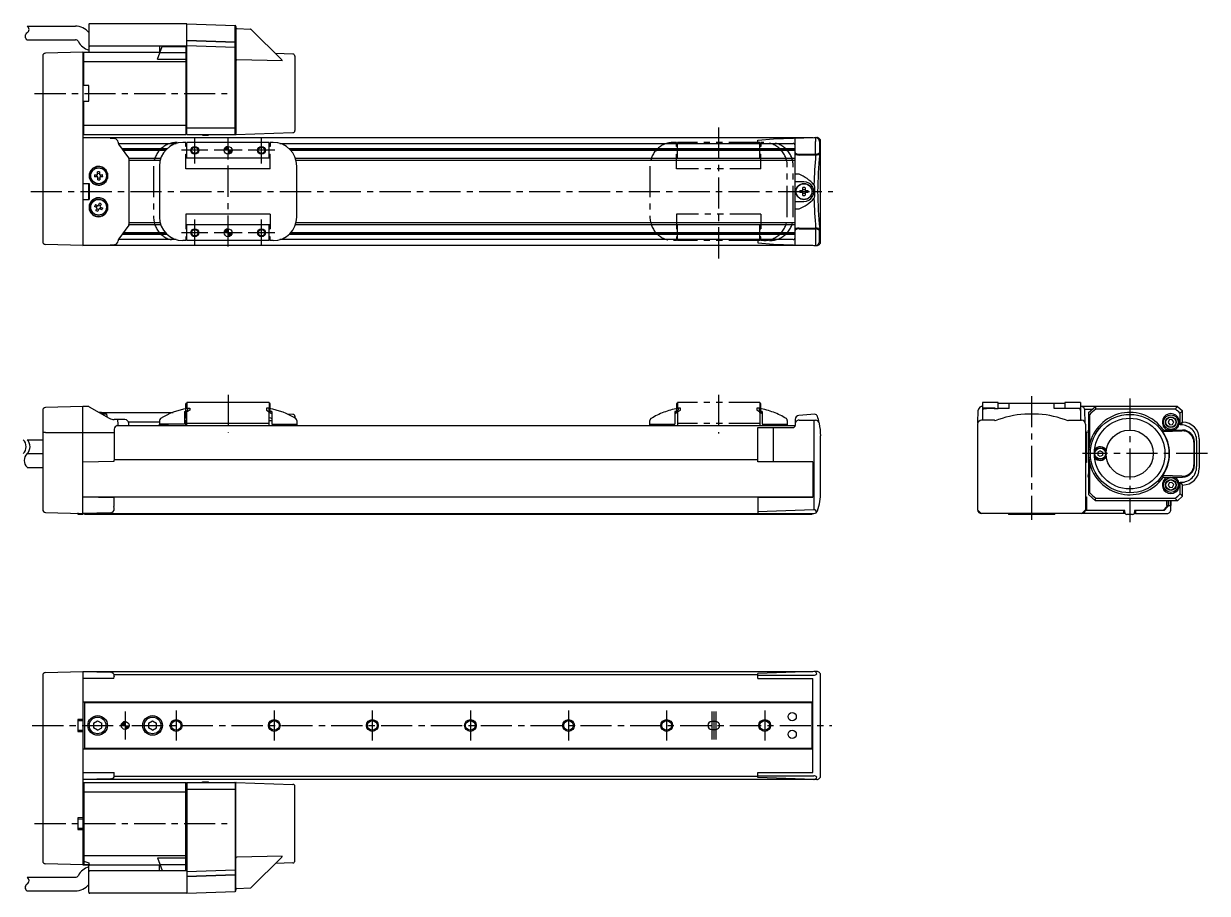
# Model space of a CAD drawing. Extents: x 0 to 935, y -8 to 443.
# Drawn here: x 332 to 935, y 0 to 443 of the extents above; entities that cross this region are included whole.
import ezdxf

# ---------------------------------------------------------------- set-up
doc = ezdxf.new("R2010")
doc.units = 0
doc.header["$LTSCALE"] = 0.5
doc.linetypes.add('CENTER', pattern=[50.8, 31.75, -6.35, 6.35, -6.35])
doc.linetypes.add('PHANTOM', pattern=[63.5, 31.75, -6.35, 6.35, -6.35, 6.35, -6.35])
for name, color, linetype in [('MSM_CENTER', 1, 'CENTER'), ('MSM_CONTINUOUS', 7, 'CONTINUOUS'), ('MSM_IMAGINARY', 6, 'PHANTOM'), ('MSM_NARROW', 5, 'CONTINUOUS')]:
    doc.layers.add(name, color=color, linetype=linetype)

# ---------------------------------------------------------------- blocks, each defined once
blk = doc.blocks.new('*U5')
at = {"layer": 'MSM_CONTINUOUS', "linetype": 'CONTINUOUS'}
for p, q in [((436.19, 378.5), (436.19, 377.73)), ((436.19, 377.73), (436.19, 377.09)), ((436.19, 377.09), (436.19, 376.65)), ((436.96, 376.65), (436.19, 376.5)), ((436.19, 376.5), (436.19, 376.65)), ((437.61, 377.09), (436.96, 376.65)), ((438.04, 377.73), (437.61, 377.09)), ((438.19, 378.5), (438.04, 377.73))]:
    blk.add_line(p, q, dxfattribs=at)
for points in [[(436.19, 378.5), (436.19, 377.73), (438.04, 377.73)], [(436.19, 377.73), (436.19, 377.09), (437.61, 377.09)], [(436.19, 377.09), (436.19, 376.65), (436.96, 376.65)]]:
    blk.add_solid(points, dxfattribs=at)
at = {"layer": 'MSM_CONTINUOUS', "linetype": 'CONTINUOUS', "extrusion": (0, 0, -1)}
for points in [[(-436.19, 378.5), (-438.19, 378.5), (-438.04, 377.73)], [(-436.19, 377.73), (-438.04, 377.73), (-437.61, 377.09)], [(-436.19, 377.09), (-437.61, 377.09), (-436.96, 376.65)], [(-436.19, 376.65), (-436.96, 376.65), (-436.19, 376.5)]]:
    blk.add_solid(points, dxfattribs=at)
blk = doc.blocks.new('*U6')
at = {"layer": 'MSM_CONTINUOUS', "linetype": 'CONTINUOUS'}
for p, q in [((435.43, 380.35), (434.78, 379.91)), ((436.19, 380.5), (435.43, 380.35)), ((436.19, 380.35), (436.19, 380.5)), ((436.19, 380.35), (436.19, 379.91)), ((434.35, 379.27), (434.19, 378.5)), ((434.78, 379.91), (434.35, 379.27)), ((436.19, 379.91), (436.19, 379.27)), ((436.19, 379.27), (436.19, 378.5))]:
    blk.add_line(p, q, dxfattribs=at)
for points in [[(435.43, 380.35), (434.78, 379.91), (436.19, 379.91)], [(436.19, 380.5), (435.43, 380.35), (436.19, 380.35)], [(434.35, 379.27), (434.19, 378.5), (436.19, 378.5)], [(434.78, 379.91), (434.35, 379.27), (436.19, 379.27)]]:
    blk.add_solid(points, dxfattribs=at)
at = {"layer": 'MSM_CONTINUOUS', "linetype": 'CONTINUOUS', "extrusion": (0, 0, -1)}
for points in [[(-435.43, 380.35), (-436.19, 380.35), (-436.19, 379.91)], [(-434.35, 379.27), (-436.19, 379.27), (-436.19, 378.5)], [(-434.78, 379.91), (-436.19, 379.91), (-436.19, 379.27)]]:
    blk.add_solid(points, dxfattribs=at)
blk = doc.blocks.new('*U7')
at = {"layer": 'MSM_CONTINUOUS', "linetype": 'CONTINUOUS'}
for p, q in [((434.78, 337.91), (434.35, 337.27)), ((435.43, 338.35), (434.78, 337.91)), ((436.19, 338.5), (435.43, 338.35)), ((436.19, 338.35), (436.19, 338.5)), ((436.19, 338.35), (436.19, 337.91)), ((436.19, 337.91), (436.19, 337.27)), ((434.35, 337.27), (434.19, 336.5)), ((436.19, 337.27), (436.19, 336.5))]:
    blk.add_line(p, q, dxfattribs=at)
for points in [[(434.78, 337.91), (434.35, 337.27), (436.19, 337.27)], [(435.43, 338.35), (434.78, 337.91), (436.19, 337.91)], [(436.19, 338.5), (435.43, 338.35), (436.19, 338.35)], [(434.35, 337.27), (434.19, 336.5), (436.19, 336.5)]]:
    blk.add_solid(points, dxfattribs=at)
at = {"layer": 'MSM_CONTINUOUS', "linetype": 'CONTINUOUS', "extrusion": (0, 0, -1)}
for points in [[(-434.78, 337.91), (-436.19, 337.91), (-436.19, 337.27)], [(-435.43, 338.35), (-436.19, 338.35), (-436.19, 337.91)], [(-434.35, 337.27), (-436.19, 337.27), (-436.19, 336.5)]]:
    blk.add_solid(points, dxfattribs=at)
blk = doc.blocks.new('*U8')
at = {"layer": 'MSM_CONTINUOUS', "linetype": 'CONTINUOUS'}
for p, q in [((436.19, 336.5), (436.19, 335.73)), ((436.19, 335.73), (436.19, 335.09)), ((436.19, 335.09), (436.19, 334.65)), ((436.96, 334.65), (436.19, 334.5)), ((436.19, 334.5), (436.19, 334.65)), ((437.61, 335.09), (436.96, 334.65)), ((438.04, 335.73), (437.61, 335.09)), ((438.19, 336.5), (438.04, 335.73))]:
    blk.add_line(p, q, dxfattribs=at)
for points in [[(436.19, 336.5), (436.19, 335.73), (438.04, 335.73)], [(436.19, 335.73), (436.19, 335.09), (437.61, 335.09)], [(436.19, 335.09), (436.19, 334.65), (436.96, 334.65)]]:
    blk.add_solid(points, dxfattribs=at)
at = {"layer": 'MSM_CONTINUOUS', "linetype": 'CONTINUOUS', "extrusion": (0, 0, -1)}
for points in [[(-436.19, 336.5), (-438.19, 336.5), (-438.04, 335.73)], [(-436.19, 335.73), (-438.04, 335.73), (-437.61, 335.09)], [(-436.19, 335.09), (-437.61, 335.09), (-436.96, 334.65)], [(-436.19, 334.65), (-436.96, 334.65), (-436.19, 334.5)]]:
    blk.add_solid(points, dxfattribs=at)
blk = doc.blocks.new('*U9')
at = {"layer": 'MSM_CONTINUOUS', "linetype": 'CONTINUOUS'}
for p, q in [((381.85, 86.27), (381.69, 85.5)), ((382.28, 86.91), (381.85, 86.27)), ((382.93, 87.35), (382.28, 86.91)), ((383.69, 87.5), (382.93, 87.35)), ((383.69, 87.35), (383.69, 87.5)), ((383.69, 87.35), (383.69, 86.91)), ((383.69, 86.91), (383.69, 86.27)), ((383.69, 86.27), (383.69, 85.5))]:
    blk.add_line(p, q, dxfattribs=at)
for points in [[(381.85, 86.27), (381.69, 85.5), (383.69, 85.5)], [(382.28, 86.91), (381.85, 86.27), (383.69, 86.27)], [(382.93, 87.35), (382.28, 86.91), (383.69, 86.91)], [(383.69, 87.5), (382.93, 87.35), (383.69, 87.35)]]:
    blk.add_solid(points, dxfattribs=at)
at = {"layer": 'MSM_CONTINUOUS', "linetype": 'CONTINUOUS', "extrusion": (0, 0, -1)}
for points in [[(-381.85, 86.27), (-383.69, 86.27), (-383.69, 85.5)], [(-382.28, 86.91), (-383.69, 86.91), (-383.69, 86.27)], [(-382.93, 87.35), (-383.69, 87.35), (-383.69, 86.91)]]:
    blk.add_solid(points, dxfattribs=at)
blk = doc.blocks.new('*U10')
at = {"layer": 'MSM_CONTINUOUS', "linetype": 'CONTINUOUS'}
for p, q in [((383.69, 85.5), (383.69, 84.73)), ((383.69, 84.73), (383.69, 84.09)), ((385.54, 84.73), (385.11, 84.09)), ((385.69, 85.5), (385.54, 84.73)), ((383.69, 84.09), (383.69, 83.65)), ((384.46, 83.65), (383.69, 83.5)), ((383.69, 83.5), (383.69, 83.65)), ((385.11, 84.09), (384.46, 83.65))]:
    blk.add_line(p, q, dxfattribs=at)
for points in [[(383.69, 85.5), (383.69, 84.73), (385.54, 84.73)], [(383.69, 84.73), (383.69, 84.09), (385.11, 84.09)], [(383.69, 84.09), (383.69, 83.65), (384.46, 83.65)]]:
    blk.add_solid(points, dxfattribs=at)
at = {"layer": 'MSM_CONTINUOUS', "linetype": 'CONTINUOUS', "extrusion": (0, 0, -1)}
for points in [[(-383.69, 85.5), (-385.69, 85.5), (-385.54, 84.73)], [(-383.69, 84.73), (-385.54, 84.73), (-385.11, 84.09)], [(-383.69, 84.09), (-385.11, 84.09), (-384.46, 83.65)], [(-383.69, 83.65), (-384.46, 83.65), (-383.69, 83.5)]]:
    blk.add_solid(points, dxfattribs=at)

msp = doc.modelspace()

# ---------------------------------------------------------------- linework, layer by layer
at = {"layer": 'MSM_CENTER'}
for p, q in [((337.53, 407.5), (435.71, 407.5)), ((686.19, 390.1), (686.19, 322.84)), ((419.19, 371.77), (419.19, 385.23)), ((436.19, 329.42), (436.19, 385.23)), ((453.19, 371.77), (453.19, 385.23)), ((425.92, 378.5), (412.46, 378.5)), ((443.27, 378.5), (429.11, 378.5)), ((459.92, 378.5), (446.46, 378.5)), ((335.57, 357.5), (744.46, 357.5)), ((419.19, 329.77), (419.19, 343.23)), ((453.19, 329.77), (453.19, 343.23)), ((425.92, 336.5), (412.46, 336.5)), ((443.27, 336.5), (429.11, 336.5)), ((459.92, 336.5), (446.46, 336.5)), ((436.19, 254), (436.19, 234.67)), ((686.19, 254), (686.19, 234.3)), ((845.69, 253.32), (845.69, 190.32)), ((895.69, 252), (895.69, 189)), ((935.27, 224), (871.61, 224)), ((383.69, 92.58), (383.69, 78.42)), ((409.69, 93.08), (409.69, 77.92)), ((459.69, 93.08), (459.69, 77.92)), ((509.69, 93.08), (509.69, 77.92)), ((559.69, 93.08), (559.69, 77.92)), ((609.69, 93.08), (609.69, 77.92)), ((659.69, 93.08), (659.69, 77.92)), ((682.69, 92.58), (682.69, 78.42)), ((683.69, 92.58), (683.69, 78.42)), ((684.69, 92.58), (684.69, 78.42)), ((709.69, 93.08), (709.69, 77.92)), ((336.37, 85.5), (743.97, 85.5)), ((337.53, 35.5), (435.71, 35.5))]:
    msp.add_line(p, q, dxfattribs=at)
at = {"layer": 'MSM_CONTINUOUS'}
for p, q in [((333.74, 441.8), (358.33, 441.8)), ((365.19, 442.5), (365.19, 429)), ((415.19, 443), (365.69, 443)), ((415.19, 443), (439.71, 442.14)), ((415.19, 386.5), (415.19, 443)), ((439.71, 386.5), (439.71, 442.14)), ((440.19, 441.64), (440.19, 387)), ((440.68, 440.48), (447.66, 440.24)), ((333.74, 434.8), (358.33, 434.8)), ((439.71, 433.65), (415.19, 434.51)), ((415.19, 434.5), (439.71, 433.64)), ((448, 440.09), (463.51, 424.58)), ((362.19, 428.5), (343.15, 428)), ((362.19, 428.5), (362.19, 330)), ((362.19, 428.5), (401.57, 428.5)), ((362.19, 428), (362.69, 428.5)), ((362.69, 411.5), (362.69, 428.5)), ((415.19, 431.5), (365.69, 431.5)), ((400.25, 424.87), (402.59, 431.3)), ((401.19, 431.5), (401.19, 428.5)), ((401.53, 428.37), (414.69, 428.37)), ((402.59, 431.3), (414.69, 431.3)), ((413.29, 431.3), (413.29, 431.5)), ((414.69, 431.3), (415.19, 430.8)), ((414.69, 431.3), (414.69, 386.5)), ((414.69, 428.37), (415.19, 428.4)), ((415.19, 431.87), (439.71, 431.01)), ((439.71, 433.64), (439.71, 433.65)), ((439.71, 433.65), (440.19, 433.65)), ((439.72, 433.64), (439.71, 433.64)), ((439.71, 431.01), (439.72, 431.01)), ((341.69, 426.5), (341.69, 332)), ((362.19, 423.49), (362.69, 423.66)), ((362.69, 423.66), (414.69, 423.66)), ((400.25, 424.87), (414.69, 424.87)), ((414.69, 424.87), (415.19, 424.54)), ((415.19, 423.49), (414.69, 423.66)), ((463.66, 424.15), (440.68, 424.58)), ((469.23, 427.49), (460.29, 427.8)), ((470.19, 426.49), (470.19, 388.51)), ((365.19, 411.5), (362.19, 411.5)), ((365.19, 403.5), (365.19, 411.5)), ((362.19, 403.5), (365.19, 403.5)), ((362.69, 386.5), (362.69, 403.5)), ((362.19, 391.51), (362.69, 391.34)), ((362.69, 386.5), (362.19, 387)), ((362.69, 391.34), (414.69, 391.34)), ((362.69, 386.5), (414.69, 386.5)), ((415.19, 391.51), (414.69, 391.34)), ((415.19, 387), (414.69, 386.5)), ((415.19, 390), (439.71, 390)), ((415.19, 386.5), (440.19, 386.5)), ((423.19, 386.5), (423.19, 386.25)), ((423.19, 386.25), (426.19, 386.25)), ((426.19, 386.5), (426.19, 386.25)), ((439.69, 386.5), (439.71, 386.5)), ((439.71, 390), (439.71, 390)), ((440.2, 386.5), (469.23, 387.51)), ((376.15, 384.63), (362.19, 385)), ((362.19, 385), (734.19, 385)), ((376.15, 384.63), (378.23, 384.48)), ((380.25, 382), (409.77, 382)), ((385.5, 374.6), (380.45, 381.66)), ((414.69, 382.5), (413.19, 382.5)), ((414.69, 380.5), (414.69, 382.5)), ((414.69, 382), (415.19, 382)), ((415.19, 380.5), (414.69, 380.5)), ((457.19, 382.5), (415.19, 382.5)), ((415.19, 374.5), (415.19, 382.5)), ((457.19, 374.5), (457.19, 382.5)), ((457.19, 382), (457.69, 382)), ((457.69, 380.5), (457.19, 380.5)), ((459.19, 382.5), (457.69, 382.5)), ((457.69, 382.5), (457.69, 380.5)), ((462.62, 382), (724.19, 382)), ((706.19, 383.58), (714.19, 384.28)), ((706.19, 382), (706.19, 383.58)), ((714.19, 384.28), (734.69, 385)), ((725.19, 330.33), (725.19, 384.67)), ((734.19, 385), (734.19, 384.98)), ((734.69, 385), (736.19, 385)), ((735.59, 385), (735.59, 383)), ((735.59, 376.51), (735.59, 383)), ((737.55, 383), (737.55, 377.33)), ((738.19, 332), (738.19, 383)), ((382.06, 379.4), (405.15, 379.4)), ((382.35, 379), (404.72, 379)), ((382.64, 378.6), (404.34, 378.6)), ((385.55, 374.5), (401.88, 374.5)), ((385.59, 374.31), (385.59, 340.69)), ((414.69, 369), (414.69, 376.5)), ((414.69, 376.5), (415.19, 376.5)), ((457.69, 374.5), (414.69, 374.5)), ((457.19, 376.5), (457.69, 376.5)), ((457.69, 369), (457.69, 376.5)), ((467.24, 379.4), (725.19, 379.4)), ((467.66, 379), (725.19, 379)), ((468.05, 378.6), (725.19, 378.6)), ((470.51, 374.5), (725.19, 374.5)), ((727.19, 376.5), (735.46, 376.5)), ((727.19, 376.11), (735.55, 376.11)), ((735.46, 376.5), (735.59, 376.51)), ((735.64, 376.11), (735.55, 376.11)), ((385.59, 373.5), (401.57, 373.5)), ((401.19, 370.5), (401.19, 344.5)), ((457.69, 369), (414.69, 369)), ((470.81, 373.5), (725.19, 373.5)), ((471.19, 344.5), (471.19, 370.5)), ((368.13, 365.94), (369.66, 366)), ((369.7, 364.97), (368.17, 364.91)), ((369.09, 365.98), (369.13, 364.95)), ((369.66, 366), (369.6, 367.52)), ((370.67, 366.61), (369.64, 366.57)), ((369.75, 363.44), (369.7, 364.97)), ((369.72, 364.39), (370.75, 364.43)), ((370.63, 367.56), (370.69, 366.03)), ((370.69, 366.03), (372.22, 366.09)), ((372.25, 365.06), (370.73, 365)), ((370.73, 365), (370.78, 363.48)), ((371.3, 365.02), (371.26, 366.05)), ((374.72, 366.78), (374.72, 364.22)), ((729.69, 362.5), (725.19, 362.5)), ((362.19, 361.63), (365.45, 361.63)), ((365.19, 361.5), (362.19, 361.5)), ((365.19, 361.5), (365.32, 361.63)), ((365.19, 353.5), (365.19, 361.5)), ((365.32, 353.37), (365.32, 361.63)), ((365.45, 361.63), (365.45, 353.37)), ((727.65, 358.02), (729.18, 358.02)), ((729.18, 356.99), (727.65, 356.99)), ((728.61, 356.99), (728.61, 358.02)), ((729.18, 358.02), (729.18, 359.54)), ((729.18, 358.59), (730.21, 358.59)), ((729.18, 355.46), (729.18, 356.99)), ((730.21, 356.41), (729.18, 356.41)), ((730.21, 359.54), (730.21, 358.02)), ((730.21, 358.02), (731.74, 358.02)), ((731.74, 356.99), (730.21, 356.99)), ((730.21, 356.99), (730.21, 355.46)), ((730.78, 358.02), (730.78, 356.99)), ((362.19, 353.5), (365.19, 353.5)), ((362.19, 353.37), (365.45, 353.37)), ((365.19, 353.5), (365.32, 353.37)), ((369.51, 349.26), (368.13, 349.92)), ((368.58, 350.85), (369.95, 350.19)), ((369.44, 350.44), (368.99, 349.51)), ((369.95, 350.19), (370.62, 351.56)), ((371.13, 350.26), (370.2, 350.7)), ((371.55, 351.12), (370.88, 349.74)), ((374.72, 350.94), (374.72, 348.06)), ((725.19, 352.5), (729.69, 352.5)), ((368.84, 347.88), (369.51, 349.26)), ((369.26, 348.74), (370.18, 348.3)), ((370.43, 348.81), (369.77, 347.44)), ((371.81, 348.15), (370.43, 348.81)), ((370.88, 349.74), (372.26, 349.08)), ((370.95, 348.56), (371.4, 349.49)), ((457.69, 346), (414.69, 346)), ((414.69, 346), (414.69, 338.5)), ((457.69, 346), (457.69, 338.5)), ((385.5, 340.4), (380.45, 333.34)), ((401.88, 340.5), (385.55, 340.5)), ((401.57, 341.5), (385.59, 341.5)), ((457.69, 340.5), (414.69, 340.5)), ((414.69, 338.5), (415.19, 338.5)), ((415.19, 332.5), (415.19, 340.5)), ((457.19, 332.5), (457.19, 340.5)), ((457.19, 338.5), (457.69, 338.5)), ((725.19, 340.5), (470.51, 340.5)), ((725.19, 341.5), (470.81, 341.5)), ((727.19, 338.89), (735.55, 338.89)), ((727.19, 338.5), (735.46, 338.5)), ((735.46, 338.5), (735.59, 338.49)), ((735.64, 338.89), (735.55, 338.89)), ((735.59, 338.49), (735.59, 330)), ((409.77, 333), (380.25, 333)), ((405.15, 335.6), (382.06, 335.6)), ((404.72, 336), (382.35, 336)), ((404.34, 336.4), (382.64, 336.4)), ((414.69, 332.5), (413.19, 332.5)), ((415.19, 334.5), (414.69, 334.5)), ((414.69, 334.5), (414.69, 332.5)), ((415.19, 333), (414.69, 333)), ((457.19, 332.5), (415.19, 332.5)), ((457.69, 334.5), (457.19, 334.5)), ((457.69, 333), (457.19, 333)), ((457.69, 332.5), (457.69, 334.5)), ((459.19, 332.5), (457.69, 332.5)), ((724.19, 333), (462.62, 333)), ((725.19, 335.6), (467.24, 335.6)), ((725.19, 336), (467.66, 336)), ((725.19, 336.4), (468.05, 336.4)), ((706.19, 333), (706.19, 331.42)), ((737.55, 332), (737.55, 337.67)), ((362.19, 330), (343.15, 330.5)), ((362.19, 330), (376.15, 330.37)), ((734.19, 330), (362.19, 330)), ((376.15, 330.37), (378.23, 330.52)), ((706.19, 331.42), (714.19, 330.72)), ((714.19, 330.72), (734.69, 330)), ((734.19, 330), (734.19, 330.02)), ((734.69, 330), (736.19, 330)), ((362.19, 248), (343.15, 247.5)), ((365.19, 247.92), (362.19, 248)), ((362.19, 193), (362.19, 248)), ((365.19, 247.92), (365.35, 247.9)), ((365.35, 247.9), (365.45, 247.85)), ((365.45, 247.85), (375.64, 241.97)), ((415.19, 249.5), (414.69, 249.5)), ((414.69, 245.38), (414.69, 249.5)), ((457.19, 250), (415.19, 250)), ((415.19, 250), (415.19, 247.01)), ((457.19, 250), (457.19, 247.01)), ((457.69, 249.5), (457.19, 249.5)), ((457.69, 245.38), (457.69, 249.5)), ((820.69, 247.92), (819.93, 247.92)), ((820.69, 250), (820.69, 241)), ((828.69, 250), (820.69, 250)), ((828.69, 246.91), (828.69, 250)), ((862.69, 249.5), (828.69, 249.5)), ((834.19, 246.91), (834.19, 249.5)), ((857.19, 246.91), (857.19, 249.5)), ((862.69, 250), (862.69, 246.91)), ((870.69, 250), (862.69, 250)), ((870.69, 250), (870.69, 241)), ((920.06, 248), (870.69, 248)), ((874.69, 244.87), (878.2, 248)), ((878.2, 248), (878.2, 247.14)), ((920.06, 248), (919.21, 247.14)), ((920.06, 248), (922.69, 245.75)), ((341.69, 246), (341.69, 195.5)), ((370.39, 245), (408.14, 245)), ((370.88, 244.97), (370.43, 244.97)), ((370.69, 244.97), (370.69, 244.96)), ((370.73, 244.95), (370.73, 244.97)), ((370.88, 244.94), (370.88, 244.97)), ((371.78, 244.2), (374.2, 244.2)), ((374.2, 244.2), (374.32, 242.73)), ((413.94, 245.5), (413.94, 239)), ((413.94, 245.5), (414.69, 245.5)), ((414.38, 242.02), (415.19, 242.28)), ((414.69, 242.12), (414.69, 244.65)), ((415.19, 244.5), (414.93, 244.76)), ((415.19, 247.1), (416.69, 247.1)), ((416.69, 246.1), (415.19, 245.23)), ((415.19, 238.3), (415.19, 245.65)), ((415.19, 244.5), (415.19, 244.5)), ((415.49, 246.82), (415.49, 246.36)), ((416.69, 247.1), (416.69, 246.1)), ((455.69, 247.1), (455.69, 246.1)), ((457.19, 247.1), (455.69, 247.1)), ((455.69, 246.1), (457.19, 245.23)), ((456.89, 246.82), (456.89, 246.36)), ((457.19, 238.3), (457.19, 245.65)), ((458.01, 242.02), (457.19, 242.28)), ((458.44, 245.5), (457.69, 245.5)), ((458.44, 245.5), (458.44, 239)), ((469.23, 243.99), (466.42, 244.08)), ((470.19, 242.99), (470.19, 242.11)), ((725.19, 241.41), (725.19, 238.3)), ((735.25, 244.12), (727.02, 243.4)), ((818.32, 239.71), (818.49, 246.05)), ((827.19, 247.1), (820.69, 247.1)), ((821.69, 246.91), (822.69, 246.91)), ((826.69, 247.02), (822.69, 247.02)), ((822.69, 246.91), (822.69, 247.02)), ((822.69, 247.02), (822.69, 247.02)), ((826.69, 247.02), (826.69, 246.91)), ((826.69, 247.02), (826.69, 247.02)), ((826.69, 246.91), (828.69, 246.91)), ((827.19, 246.91), (827.19, 247.1)), ((834.19, 246.91), (828.69, 246.91)), ((864.69, 246.91), (857.19, 246.91)), ((864.19, 246.91), (864.19, 247.1)), ((864.19, 247.1), (870.69, 247.1)), ((868.69, 247.02), (864.69, 247.02)), ((864.69, 247.02), (864.69, 246.91)), ((864.69, 247.02), (864.69, 247.02)), ((868.69, 246.91), (868.69, 247.02)), ((868.69, 247.02), (868.69, 247.02)), ((869.69, 246.91), (868.69, 246.91)), ((876.52, 246.5), (872.84, 246.5)), ((873.07, 239.71), (872.9, 246.05)), ((874.69, 244.87), (874.69, 203.13)), ((875.19, 243.82), (874.69, 244.02)), ((875.19, 243.82), (875.19, 230.42)), ((878.2, 247.14), (878.37, 246.64)), ((919.04, 246.64), (878.37, 246.64)), ((917.25, 241.33), (915.82, 241.15)), ((918.13, 240.19), (917.25, 241.33)), ((919.21, 247.14), (919.04, 246.64)), ((921.84, 244.9), (921.34, 244.68)), ((921.34, 238.64), (921.34, 244.68)), ((922.69, 245.75), (921.84, 244.9)), ((922.69, 240), (922.69, 245.75)), ((383.58, 241.3), (378.14, 241.3)), ((378.19, 236.4), (378.19, 220.67)), ((379.81, 238.3), (725.19, 238.3)), ((380.08, 238.76), (380.01, 241.3)), ((385.38, 240.16), (401.19, 240.16)), ((385.59, 238.61), (385.57, 239.35)), ((401.19, 240.94), (401.19, 238.5)), ((401.19, 238.5), (401.2, 238.5)), ((413.94, 239), (401.2, 239)), ((401.2, 238.5), (401.2, 239)), ((401.2, 238.5), (402.69, 238.5)), ((415.19, 240.8), (413.94, 240.8)), ((413.94, 240.16), (414.69, 240.16)), ((414.69, 238.3), (414.69, 240.8)), ((415.19, 239.99), (414.69, 240.16)), ((457.19, 239.3), (415.19, 239.3)), ((457.19, 240.8), (458.44, 240.8)), ((458.44, 239), (471.18, 239)), ((471.18, 238.5), (469.69, 238.5)), ((470.19, 238.5), (470.19, 238.3)), ((471.18, 238.5), (471.18, 239)), ((471.19, 238.5), (471.18, 238.5)), ((471.19, 240.94), (471.19, 238.5)), ((706.19, 237.3), (724.19, 237.3)), ((706.19, 219.8), (706.19, 237.3)), ((714.19, 219.8), (714.19, 237.3)), ((727.19, 241), (735.59, 241)), ((734.69, 241), (734.69, 195.46)), ((818.19, 239), (818.19, 195.37)), ((826.69, 241), (820.19, 241)), ((826.69, 241), (826.69, 241)), ((827.09, 240.61), (826.69, 241)), ((827.08, 240.61), (827.09, 240.61)), ((864.3, 240.61), (864.69, 241)), ((864.3, 240.61), (864.3, 240.61)), ((864.69, 241), (864.7, 241)), ((864.7, 241), (871.19, 241)), ((873.19, 239), (873.19, 195.37)), ((912.77, 236.19), (912.35, 235.4)), ((912.78, 235.21), (922.24, 235.54)), ((913.18, 235.98), (922.68, 235.98)), ((915.82, 241.15), (915.26, 239.81)), ((915.26, 239.81), (916.14, 238.67)), ((916.14, 238.67), (917.57, 238.85)), ((917.57, 238.85), (918.13, 240.19)), ((921.34, 238.64), (922.69, 240)), ((921.84, 238.64), (921.34, 238.64)), ((921.84, 239.14), (922.7, 240)), ((921.84, 239.14), (921.84, 239.14)), ((333.74, 231), (341.69, 231)), ((343.15, 234.79), (378.19, 234.8)), ((738.19, 204.5), (738.19, 233)), ((873.19, 235), (873.69, 235)), ((873.67, 234.8), (873.19, 234.8)), ((873.69, 235), (873.69, 219.5)), ((875.19, 230.42), (874.69, 230.42)), ((928.43, 229.74), (928.43, 218.26)), ((928.68, 218.01), (928.68, 229.98)), ((929.84, 217.35), (929.84, 230.65)), ((931.19, 231.5), (931.19, 216.5)), ((333.74, 224), (341.69, 224)), ((873.67, 228.97), (873.26, 228.57)), ((873.26, 226.43), (873.26, 228.57)), ((873.26, 228.57), (873.69, 228.57)), ((873.67, 226.03), (873.26, 226.43)), ((873.69, 226.43), (873.26, 226.43)), ((874.69, 223.95), (874.69, 224.05)), ((880.69, 225.48), (879.41, 224.74)), ((879.41, 224.74), (879.41, 223.26)), ((880.69, 222.52), (879.41, 223.26)), ((880.69, 225.48), (881.97, 224.74)), ((881.97, 223.26), (880.69, 222.52)), ((881.97, 223.26), (881.97, 224.74)), ((362.19, 219.8), (378.14, 220.22)), ((378.14, 220.22), (378.19, 220.67)), ((378.19, 221), (706.19, 221)), ((734.19, 219.8), (706.19, 219.8)), ((734.19, 219.8), (734.19, 201.8)), ((873.19, 219.8), (873.49, 219.5)), ((873.69, 219.5), (873.19, 219.5)), ((875.19, 217.58), (874.69, 217.58)), ((875.19, 217.58), (875.19, 204.18)), ((333.74, 217), (341.69, 217)), ((912.77, 211.81), (912.35, 212.6)), ((922.24, 212.46), (912.78, 212.79)), ((913.18, 212.02), (922.68, 212.02)), ((915.82, 209.15), (915.26, 207.81)), ((915.26, 207.81), (916.14, 206.67)), ((917.25, 209.33), (915.82, 209.15)), ((916.14, 206.67), (917.57, 206.85)), ((918.13, 208.19), (917.25, 209.33)), ((917.57, 206.85), (918.13, 208.19)), ((921.34, 209.36), (921.84, 209.36)), ((921.34, 203.32), (921.34, 209.36)), ((921.34, 209.36), (922.69, 208)), ((921.84, 208.86), (921.84, 208.86)), ((921.84, 208.86), (922.7, 208)), ((922.69, 202.25), (922.69, 208)), ((362.19, 202), (734.19, 202)), ((378, 201.39), (362.19, 201.8)), ((378, 201.39), (378, 197)), ((706.19, 201.8), (706.19, 193.5)), ((706.19, 201.8), (734.19, 201.8)), ((873.19, 201.8), (873.39, 202)), ((873.19, 202), (873.69, 202)), ((873.69, 202), (873.69, 195)), ((875.19, 204.18), (874.69, 203.98)), ((878.2, 200), (874.69, 203.13)), ((878.2, 200.86), (878.37, 201.36)), ((878.2, 200), (878.2, 200.86)), ((920.06, 200), (878.2, 200)), ((878.37, 201.36), (919.04, 201.36)), ((914.69, 197.5), (914.69, 200)), ((914.69, 200), (914.69, 197)), ((915.69, 197.5), (915.69, 200)), ((916.62, 200), (916.62, 197.5)), ((916.69, 195.5), (916.69, 200)), ((919.21, 200.86), (919.04, 201.36)), ((920.06, 200), (919.21, 200.86)), ((922.69, 202.25), (920.06, 200)), ((921.84, 203.1), (921.34, 203.32)), ((922.69, 202.25), (921.84, 203.1)), ((343.15, 194), (362.19, 193.5)), ((359.69, 193.57), (359.59, 193.57)), ((359.69, 193), (359.69, 193.57)), ((376.25, 193.87), (362.19, 193.5)), ((362.19, 193.5), (734.71, 193.5)), ((363.19, 193), (363.19, 193.5)), ((363.19, 193.4), (733.69, 193.4)), ((376.32, 193.87), (376.34, 193.87)), ((376.34, 193.87), (376.36, 193.87)), ((378.19, 196.13), (378, 197)), ((378.19, 195.87), (378.19, 196.13)), ((734.69, 195.37), (706.19, 194.37)), ((733.69, 193.5), (733.69, 193)), ((734.69, 195.46), (734.69, 195.37)), ((818.19, 195.37), (820.06, 193.5)), ((892.65, 193.5), (820.06, 193.5)), ((833.69, 193.4), (833.69, 193.5)), ((833.69, 193.4), (834.09, 193)), ((857.29, 193), (857.69, 193.4)), ((857.69, 193.5), (857.69, 193.4)), ((873.19, 195.37), (871.33, 193.5)), ((873.44, 195.25), (873.13, 195)), ((893.19, 195), (873.13, 195)), ((873.67, 195.47), (873.44, 195.25)), ((892.65, 193.5), (892.65, 195)), ((892.65, 193.5), (892.69, 193.57)), ((892.69, 195), (892.69, 193.57)), ((892.69, 193.57), (893.29, 193.57)), ((893.19, 194), (893.19, 195)), ((898.1, 193.57), (898.69, 193.57)), ((913.19, 195), (898.19, 195)), ((898.19, 195), (898.19, 194)), ((898.69, 195), (898.69, 193.57)), ((898.69, 193.57), (898.74, 193.5)), ((898.74, 195), (898.74, 193.5)), ((898.74, 193.5), (914.69, 193.5)), ((914.69, 197), (912.69, 195)), ((913.13, 195.07), (912.76, 195.07)), ((915.13, 197.07), (913.13, 195.07)), ((913.19, 195), (913.13, 195.07)), ((913.19, 195), (915.19, 197)), ((914.69, 197.5), (916.69, 197.5)), ((915.13, 197.07), (915.13, 197.5)), ((915.13, 197.07), (915.19, 197)), ((915.19, 197.5), (915.19, 197)), ((362.19, 193), (359.69, 193)), ((733.69, 193), (363.19, 193)), ((857.29, 193), (834.09, 193)), ((897.19, 193), (894.19, 193)), ((341.69, 111), (341.69, 16.5)), ((343.15, 112.5), (362.19, 113)), ((362.19, 113), (734.19, 113)), ((362.19, 113), (362.19, 14.5)), ((362.19, 113), (376.25, 112.63)), ((378, 109.5), (362.19, 109.5)), ((378, 111.5), (706.19, 111.5)), ((378, 109.5), (378.19, 110.37)), ((378.19, 110.63), (378.19, 110.37)), ((734.69, 113), (706.19, 112)), ((706.19, 109.5), (706.19, 112)), ((706.19, 111.13), (734.71, 111.13)), ((706.19, 109.5), (734.19, 109.5)), ((734.19, 112.98), (734.19, 113)), ((734.19, 61.5), (734.19, 109.5)), ((736.19, 113), (734.69, 113)), ((738.19, 60), (738.19, 111)), ((362.19, 97.5), (734.19, 97.5)), ((363.19, 73.5), (363.19, 97.5)), ((733.69, 97.1), (363.19, 97.1)), ((733.69, 97.5), (733.69, 73.5)), ((362.19, 88.55), (359.59, 88.5)), ((359.59, 88.5), (359.59, 82.5)), ((359.69, 82.5), (359.69, 88.5)), ((359.69, 88), (362.19, 88)), ((367.65, 86.68), (369.69, 87.86)), ((367.65, 86.68), (367.65, 84.32)), ((369.69, 87.86), (371.74, 86.68)), ((371.74, 84.32), (371.74, 86.68)), ((395.65, 86.68), (397.69, 87.86)), ((395.65, 86.68), (395.65, 84.32)), ((397.69, 87.86), (399.74, 86.68)), ((399.74, 84.32), (399.74, 86.68)), ((684.69, 87.5), (682.69, 87.5)), ((359.59, 82.5), (362.19, 82.45)), ((362.19, 83), (359.69, 83)), ((369.69, 83.14), (367.65, 84.32)), ((369.69, 83.14), (371.74, 84.32)), ((397.69, 83.14), (395.65, 84.32)), ((397.69, 83.14), (399.74, 84.32)), ((682.69, 83.5), (684.69, 83.5)), ((734.19, 73.5), (362.19, 73.5)), ((363.19, 73.9), (733.69, 73.9)), ((362.19, 61.5), (378.19, 61.5)), ((378.19, 59.5), (378.19, 61.5)), ((706.19, 61.5), (734.19, 61.5)), ((706.19, 59), (706.19, 61.5)), ((376.45, 58.37), (362.19, 58)), ((736.19, 58), (362.19, 58)), ((362.69, 56.5), (362.19, 56)), ((362.69, 56.5), (414.69, 56.5)), ((362.69, 56.5), (362.69, 14.5)), ((706.19, 59.5), (378.19, 59.5)), ((415.19, 56), (414.69, 56.5)), ((414.69, 11.7), (414.69, 56.5)), ((415.19, 56.5), (440.19, 56.5)), ((415.19, 56.5), (415.19, 0)), ((423.19, 56.5), (423.19, 56.75)), ((423.19, 56.75), (426.19, 56.75)), ((426.19, 56.5), (426.19, 56.75)), ((439.69, 56.5), (439.71, 56.5)), ((439.71, 56.5), (439.71, 0.86)), ((440.19, 1.36), (440.19, 56)), ((440.2, 56.5), (469.23, 55.49)), ((470.19, 16.51), (470.19, 54.49)), ((706.19, 59.87), (734.71, 59.87)), ((734.69, 58), (706.19, 59)), ((734.19, 58.02), (734.19, 58)), ((362.19, 51.49), (362.69, 51.66)), ((362.69, 51.66), (414.69, 51.66)), ((415.19, 51.49), (414.69, 51.66)), ((415.19, 53), (439.71, 53)), ((439.71, 53), (439.71, 53)), ((362.19, 38.55), (359.59, 38.5)), ((359.59, 38.5), (359.59, 32.5)), ((359.69, 38.01), (359.59, 38.01)), ((359.69, 32.5), (359.69, 38.5)), ((359.69, 38), (362.19, 38)), ((359.59, 33.01), (359.69, 33.01)), ((359.59, 32.5), (362.19, 32.45)), ((362.19, 33), (359.69, 33)), ((362.19, 19.51), (362.69, 19.34)), ((362.69, 19.34), (414.69, 19.34)), ((400.25, 18.13), (402.59, 11.7)), ((400.25, 18.13), (414.69, 18.13)), ((415.19, 19.51), (414.69, 19.34)), ((414.69, 18.13), (415.19, 18.46)), ((463.66, 18.85), (440.68, 18.42)), ((448, 2.91), (463.51, 18.42)), ((362.19, 14.5), (343.15, 15)), ((362.19, 16.5), (365.19, 15.5)), ((365.19, 14.58), (362.19, 14.5)), ((362.19, 14.5), (401.57, 14.5)), ((365.19, 15.5), (365.19, 14.58)), ((365.19, 0.5), (365.19, 14)), ((401.19, 11.5), (401.19, 14.5)), ((401.53, 14.63), (414.69, 14.63)), ((414.69, 14.63), (415.19, 14.6)), ((414.69, 11.7), (415.19, 12.2)), ((469.23, 15.51), (460.29, 15.2)), ((333.74, 8.2), (358.33, 8.2)), ((415.19, 11.5), (365.69, 11.5)), ((402.59, 11.7), (414.69, 11.7)), ((413.29, 11.7), (413.29, 11.5)), ((415.19, 11.13), (439.71, 11.99)), ((415.19, 8.5), (439.71, 9.36)), ((439.71, 9.35), (415.19, 8.49)), ((439.71, 11.99), (439.72, 11.99)), ((439.71, 9.36), (439.71, 9.35)), ((439.72, 9.36), (439.71, 9.36)), ((439.71, 9.35), (440.19, 9.35)), ((333.74, 1.2), (358.33, 1.2)), ((415.19, 0), (365.69, 0)), ((415.19, 0), (439.71, 0.86)), ((440.68, 2.52), (447.66, 2.76))]:
    msp.add_line(p, q, dxfattribs=at)
for centre, radius in [((419.19, 378.5), 1.62), ((436.19, 378.5), 2), ((453.19, 378.5), 1.62), ((370.19, 365.5), 4.15), ((370.19, 365.5), 4), ((729.69, 357.5), 4.15), ((729.69, 357.5), 4), ((370.19, 349.5), 4.15), ((370.19, 349.5), 4), ((419.19, 336.5), 1.62), ((436.19, 336.5), 2), ((453.19, 336.5), 1.62), ((895.69, 224), 19.99), ((895.69, 224), 18), ((916.69, 240), 3.75), ((916.69, 240), 2.75), ((916.69, 240), 2.55), ((895.69, 224), 12), ((880.69, 224), 3), ((880.69, 224), 2.75), ((916.69, 208), 3.75), ((916.69, 208), 2.75), ((916.69, 208), 2.55), ((369.69, 85.5), 5), ((397.69, 85.5), 5), ((723.69, 90), 2.1), ((369.69, 85.5), 4.25), ((383.69, 85.5), 2), ((397.69, 85.5), 4.25), ((409.69, 85.5), 2.46), ((459.69, 85.5), 2.46), ((509.69, 85.5), 2.46), ((559.69, 85.5), 2.46), ((609.69, 85.5), 2.46), ((659.69, 85.5), 2.46), ((709.69, 85.5), 2.46), ((723.69, 81), 2.1)]:
    msp.add_circle(centre, radius, dxfattribs=at)
for centre, radius, start, end in [((358.33, 433.05), 8.75, 38.30599, 90), ((365.69, 442.5), 0.5, 89.99921, 179.99994), ((439.69, 441.64), 0.5, 0, 88), ((440.69, 440.98), 0.5, 180, 268), ((358.33, 433.05), 1.75, 28.43673, 90), ((447.64, 439.74), 0.5, 44.99998, 88), ((367.56, 438.05), 8.75, 208.43673, 254.30614), ((365.69, 432), 0.5, 179.9996, 270.00125), ((365.69, 429), 0.5, 180.0009, 269.9991), ((439.69, 433.14), 0.5, 0, 88), ((439.7, 429.68), 1.33, 77.65802, 89.41707), ((439.9, 430.56), 0.434, 52.90465, 79.28764), ((440.11, 430.84), 0.0812, 3.89024, 50.92667), ((343.19, 426.5), 1.5, 91.5, 180), ((440.69, 425.08), 0.5, 179.96137, 268.95572), ((462.75, 423.93), 0.995, 27.00903, 40.53615), ((463.34, 424.25), 0.333, 343.99597, 24.4362), ((469.19, 426.49), 1, 0, 88), ((439.69, 387), 0.5, 270, 0), ((439.71, 391.22), 1.21, 270.26395, 286.20067), ((439.95, 390.38), 0.34, 286.21982, 308.98857), ((440.11, 390.18), 0.0817, 308.6552, 356.01713), ((440.19, 387), 0.5, 270, 272), ((469.19, 388.51), 1, 272, 0), ((378.09, 382.49), 2, 4.82125, 85.8743), ((382.08, 382.83), 2, 184.82125, 215.53767), ((413.19, 370.5), 12, 90, 180), ((459.19, 370.5), 12, 0, 90), ((724.19, 381), 1, 0.00046, 90.00039), ((735.57, 383.02), 1.98, 359.42115, 89.40947), ((736.19, 383), 2, 359.99906, 90.0003), ((385.09, 374.31), 0.5, 0, 35.53864), ((725.62, 377.34), 0.43, 182.07701, 224.03922), ((725.68, 376.86), 0.57, 211.13326, 258.3967), ((726.13, 377.81), 1.12, 223.33912, 245.34543), ((727.08, 382.1), 6, 255.38071, 271.07572), ((727.13, 380.29), 3.79, 247.18821, 270.94772), ((1001.83, 353.54), 267.15, 175.15247, 178.4035), ((706.19, 369.91), 30, 11.91555, 12.68121), ((735.35, 380.33), 3.83, 273.62204, 298.21069), ((735.41, 383.07), 6.97, 271.84815, 285.05756), ((950.31, 355.32), 213.67, 174.29115, 179.41575), ((736.69, 377.82), 0.987, 298.00532, 329.81161), ((736.96, 377.51), 1.2, 282.82981, 308.43831), ((709.9, 371.31), 28.3, 10.72907, 12.28529), ((370.12, 365.5), 4.77, 15.61301, 168.29256), ((370.19, 365.5), 4.71, 15.84269, 344.15731), ((370.39, 365.5), 5.04, 168.91531, 191.08292), ((370.12, 365.5), 4.77, 191.70579, 344.38704), ((390.62, 366.24), 22.49, 180.7757, 183.3996), ((370.94, 345.06), 22.5, 90.77597, 93.39933), ((369.45, 385.94), 22.5, 270.77642, 273.39929), ((349.76, 364.76), 22.5, 0.77598, 3.39932), ((725.35, 366.06), 0.196, 97.92801, 140.34089), ((726.89, 355.29), 11.08, 89.31033, 98.13923), ((727.01, 365.96), 0.411, 63.91223, 89.1127), ((718.45, 345.86), 22.26, 42.7917, 66.87363), ((729.69, 357.5), 5, 269.99997, 90.00003), ((750.17, 357.5), 22.52, 178.68986, 181.31014), ((729.69, 337.05), 22.5, 88.6882, 91.3118), ((709.18, 357.5), 22.56, 358.69207, 1.30793), ((733.67, 360.18), 1.37, 13.28505, 35.30969), ((722.67, 357.77), 12.63, 358.75547, 12.46484), ((722.67, 357.23), 12.63, 347.53516, 1.24453), ((950.31, 359.68), 213.67, 180.58425, 185.70885), ((370, 349.5), 4.71, 165.57215, 194.4293), ((370.19, 349.5), 4.75, 17.65482, 342.34518), ((370.12, 349.5), 4.82, 17.39898, 165.90952), ((388.6, 340.61), 22.49, 152.92126, 155.54538), ((361.3, 331.08), 22.5, 62.922, 65.5451), ((718.45, 369.14), 22.26, 293.1264, 317.20827), ((729.69, 377.96), 22.51, 268.68894, 271.31106), ((733.67, 354.82), 1.37, 324.69031, 346.71495), ((1001.83, 361.46), 267.15, 181.5965, 184.84753), ((370.12, 349.5), 4.82, 194.09176, 342.60101), ((379.08, 367.92), 22.5, 242.92186, 245.54505), ((351.78, 358.39), 22.49, 332.92154, 335.54537), ((413.19, 344.5), 12, 180.00163, 269.99835), ((459.19, 344.5), 12, 270, 0), ((725.35, 348.94), 0.196, 219.65911, 262.07199), ((726.89, 359.71), 11.08, 261.86077, 270.68967), ((727.01, 349.04), 0.411, 270.8873, 296.08777), ((385.09, 340.69), 0.5, 324.46115, 0), ((725.68, 338.14), 0.57, 101.6033, 148.86674), ((725.62, 337.66), 0.43, 135.96078, 177.92299), ((726.13, 337.19), 1.12, 114.65457, 136.66088), ((727.08, 332.9), 6, 88.92428, 104.61929), ((727.13, 334.71), 3.79, 89.05228, 112.81179), ((706.19, 345.09), 30, 347.31879, 348.08445), ((735.35, 334.67), 3.83, 61.78931, 86.37796), ((735.41, 331.93), 6.97, 74.94244, 88.15185), ((736.69, 337.18), 0.987, 30.18839, 61.99468), ((736.96, 337.49), 1.2, 51.56169, 77.17019), ((709.92, 343.69), 28.27, 347.71555, 349.27299), ((343.19, 332), 1.5, 180, 268.49999), ((378.09, 332.51), 2, 274.12564, 355.17878), ((382.08, 332.17), 2, 144.46233, 175.17878), ((724.19, 334), 1, 269.99964, 359.9994), ((735.57, 331.98), 1.98, 270.59053, 0.57885), ((736.19, 332), 2, 269.9997, 0.00105), ((343.19, 246), 1.5, 91.5, 180), ((820.49, 246), 2, 106.13631, 178.50789), ((870.9, 246), 2, 1.49243, 90.00757), ((369.97, 236.51), 8.48, 77.44199, 86.83777), ((370.78, 244.91), 0.116, 144.96645, 154.8072), ((370.63, 244.9), 0.124, 22.96803, 34.80614), ((370.41, 236.51), 8.48, 77.44178, 86.83797), ((370.19, 234.59), 10.41, 67.38707, 83.46303), ((372.03, 242.67), 2.13, 83.95329, 96.04671), ((378.14, 246.3), 5, 240.00023, 270), ((402.19, 240.94), 1, 121.51381, 180), ((422.58, 207.7), 40, 100.54756, 121.51381), ((422.58, 207.7), 38.5, 101.0596, 102.96158), ((434.52, 202.36), 46.71, 114.44671, 116.14271), ((414.69, 241.06), 1, 108.15533, 138.59038), ((414.49, 246.36), 1, 281.81165, 0), ((415.29, 246.82), 0.2, 0, 100.54756), ((457.09, 246.82), 0.2, 79.45244, 180), ((457.89, 246.36), 1, 180, 258.18835), ((449.81, 207.7), 40, 58.48619, 79.45244), ((449.81, 207.7), 38.5, 77.03842, 78.9404), ((437.86, 202.36), 46.71, 63.85729, 65.55329), ((457.69, 241.06), 1, 41.40962, 71.84467), ((469.19, 242.99), 1, 0, 88), ((470.19, 240.94), 1, 0, 58.48619), ((727.2, 241.41), 2, 95.0357, 179.96425), ((734.62, 241.84), 2.36, 54.07659, 74.46885), ((734.71, 242.18), 2.04, 27.98316, 50.56113), ((707, 233.04), 31.19, 12.12182, 18.88572), ((821.69, 245.91), 1, 90, 180), ((845.58, 194.7), 49.5, 93.89723, 111.94317), ((845.69, 108.68), 135.44, 88.52858, 91.47142), ((845.81, 194.7), 49.5, 68.05683, 86.10277), ((869.69, 245.91), 1, 0, 90), ((895.69, 224), 20.98, 35.52521, 167.8294), ((895.7, 224.02), 28.5, 127.44603, 135.99591), ((916.69, 240), 4.35, 306.04632, 233.95368), ((901.71, 224.01), 28.5, 46.47548, 52.55412), ((380.09, 236.4), 1.9, 102.27251, 180), ((379.58, 238.74), 0.499, 282.27251, 1.78023), ((383.58, 239.3), 2, 1.49987, 90), ((385.09, 238.8), 0.5, 270, 1.49987), ((385.09, 238.6), 0.5, 323.12854, 1.50099), ((402.69, 248.5), 10, 270, 288.19487), ((469.69, 248.5), 10, 251.80513, 270), ((724.19, 238.3), 1, 269.99925, 359.99968), ((727.19, 239), 2, 89.99957, 180.00032), ((735.59, 239), 2, 11.5361, 90.00083), ((706.2, 233), 32, 359.99971, 11.53725), ((820.19, 239), 2, 90, 180), ((871.19, 239), 2, 0, 90), ((877.19, 235.25), 2.75, 155.38002, 204.61998), ((912.73, 235.69), 0.487, 217.56823, 274.95984), ((896.35, 224), 19.65, 324.53565, 35.46435), ((913.18, 236.48), 0.5, 215.56204, 269.96218), ((916.69, 244.36), 8.28, 252.00103, 287.99895), ((921.84, 230.65), 7.99, 359.98552, 90.01444), ((922.57, 229.68), 5.87, 0.59431, 93.20516), ((922.68, 229.98), 6, 0, 90), ((922.69, 231.5), 8.5, 0.03486, 90.00003), ((342.99, 192.96), 41.83, 89.7694, 91.77033), ((919.6, 223.74), 44.9, 171.435, 179.60396), ((898.55, 223.6), 23.86, 168.34063, 178.93201), ((874.7, 224.05), 0.0023, 150.14214, 179.08748), ((874.7, 223.95), 0.0023, 180.91252, 209.85786), ((919.6, 224.26), 44.9, 180.39604, 188.565), ((898.55, 224.4), 23.86, 181.06799, 191.65937), ((880.69, 224), 3.5, 27.36514, 145.70937), ((895.69, 224), 20.98, 192.1706, 324.47479), ((880.69, 224), 3.5, 214.29063, 332.63486), ((921.84, 217.35), 7.99, 269.98556, 0.01448), ((922.57, 218.32), 5.87, 266.79484, 359.40569), ((922.68, 218.02), 6, 270, 0), ((877.19, 212.75), 2.75, 155.38002, 204.61998), ((916.69, 208), 4.35, 126.04632, 53.95368), ((912.73, 212.31), 0.487, 85.04016, 142.43177), ((913.18, 211.52), 0.5, 90.03716, 144.43821), ((916.69, 203.64), 8.28, 72.00105, 107.99897), ((922.69, 216.5), 8.5, 270, 359.96513), ((708.19, 204.5), 30, 341.25051, 0.00019), ((895.7, 223.98), 28.5, 224.00409, 232.55397), ((901.71, 223.99), 28.5, 307.44588, 313.52452), ((343.19, 195.5), 1.5, 180, 268.5), ((376.19, 195.87), 2, 271.5, 0), ((734.72, 193.7), 1.67, 54.44946, 93.0453), ((734.71, 195.5), 2, 270, 341.25051), ((734.94, 194.06), 1.24, 3.94231, 63.63634), ((820.2, 195.5), 2, 181.23498, 269.94466), ((871.19, 195.5), 2, 269.99233, 345.54441), ((894.19, 194), 1, 180, 270), ((897.19, 194), 1, 270, 0), ((914.69, 195.5), 2, 269.99458, 0.00531), ((343.19, 111), 1.5, 91.50001, 180), ((376.19, 110.63), 2, 0.00014, 88.50004), ((734.68, 111.08), 1.92, 73.88317, 89.7557), ((734.71, 113.13), 2, 270.00031, 317.48078), ((734.9, 111.68), 1.28, 4.58466, 75.88551), ((736.19, 111), 2, 359.99895, 90.0003), ((682.69, 85.5), 2, 90.00075, 269.99925), ((684.69, 85.5), 2, 269.99989, 90.00011), ((376.39, 60.37), 2, 271.49588, 334.13814), ((439.69, 56), 0.5, 0, 90), ((440.19, 56), 0.5, 88, 90), ((469.19, 54.49), 1, 0, 88), ((734.68, 59.92), 1.92, 270.2443, 286.11683), ((734.71, 57.87), 2, 42.51933, 89.99958), ((734.9, 59.32), 1.28, 284.11449, 355.41534), ((736.19, 60), 2, 269.9997, 0.00105), ((439.71, 51.78), 1.21, 73.79933, 89.73605), ((439.95, 52.62), 0.34, 51.01143, 73.78018), ((440.11, 52.82), 0.0817, 3.98287, 51.3448), ((440.69, 17.92), 0.5, 91.04428, 180.03863), ((462.75, 19.07), 0.995, 319.46385, 332.99097), ((463.34, 18.75), 0.333, 335.5638, 16.00403), ((343.19, 16.5), 1.5, 180, 268.5), ((367.56, 4.95), 8.75, 105.69386, 151.56327), ((365.69, 14), 0.5, 90.0009, 179.9991), ((439.9, 12.44), 0.434, 280.71236, 307.09535), ((440.11, 12.16), 0.0812, 309.07333, 356.10976), ((469.19, 16.51), 1, 272, 0), ((358.33, 9.95), 1.75, 270, 331.56327), ((365.69, 11), 0.5, 89.99875, 180.0004), ((439.7, 13.32), 1.33, 270.58293, 282.34198), ((439.69, 9.86), 0.5, 272, 0), ((358.33, 9.95), 8.75, 270, 321.69401), ((365.69, 0.5), 0.5, 180.00006, 270.00079), ((439.69, 1.36), 0.5, 272, 0), ((440.69, 2.02), 0.5, 92, 180), ((447.64, 3.26), 0.5, 272, 315.00002)]:
    msp.add_arc(centre, radius, start, end, dxfattribs=at)
at = {"layer": 'MSM_IMAGINARY'}
for p, q in [((664.69, 382.5), (663.19, 382.5)), ((664.69, 380.5), (664.69, 382.5)), ((665.19, 380.5), (664.69, 380.5)), ((707.19, 382.5), (665.19, 382.5)), ((665.19, 374.5), (665.19, 382.5)), ((707.19, 374.5), (707.19, 382.5)), ((707.69, 380.5), (707.19, 380.5)), ((707.69, 382.5), (707.69, 380.5)), ((709.19, 382.5), (707.69, 382.5)), ((664.69, 369), (664.69, 376.5)), ((664.69, 376.5), (665.19, 376.5)), ((707.19, 376.5), (707.69, 376.5)), ((707.69, 369), (707.69, 376.5)), ((398.19, 370.5), (398.19, 344.5)), ((651.19, 370.5), (651.19, 344.5)), ((707.69, 369), (664.69, 369)), ((721.19, 344.5), (721.19, 370.5)), ((724.19, 344.5), (724.19, 370.5)), ((707.69, 346), (664.69, 346)), ((664.69, 346), (664.69, 338.5)), ((707.69, 346), (707.69, 338.5)), ((664.69, 338.5), (665.19, 338.5)), ((665.19, 332.5), (665.19, 340.5)), ((707.19, 332.5), (707.19, 340.5)), ((707.19, 338.5), (707.69, 338.5)), ((664.69, 332.5), (663.19, 332.5)), ((664.69, 334.5), (664.69, 332.5)), ((665.19, 334.5), (664.69, 334.5)), ((707.19, 332.5), (665.19, 332.5)), ((707.69, 334.5), (707.19, 334.5)), ((707.69, 332.5), (707.69, 334.5)), ((709.19, 332.5), (707.69, 332.5)), ((664.69, 249.5), (664.69, 245.38)), ((665.19, 249.5), (664.69, 249.5)), ((665.19, 250), (665.19, 247.01)), ((707.19, 250), (665.19, 250)), ((707.19, 250), (707.19, 247.01)), ((707.69, 249.5), (707.19, 249.5)), ((707.69, 245.38), (707.69, 249.5)), ((664.69, 245.5), (663.94, 245.5)), ((663.94, 245.5), (663.94, 239)), ((666.69, 247.1), (665.19, 247.1)), ((665.19, 245.23), (666.69, 246.1)), ((665.19, 245.65), (665.19, 238.3)), ((665.49, 246.82), (665.49, 246.36)), ((666.69, 246.1), (666.69, 247.1)), ((707.19, 247.1), (705.69, 247.1)), ((705.69, 247.1), (705.69, 246.1)), ((705.69, 246.1), (707.19, 245.23)), ((706.89, 246.82), (706.89, 246.36)), ((707.19, 245.65), (707.19, 238.3)), ((708.44, 245.5), (707.69, 245.5)), ((708.44, 245.5), (708.44, 239)), ((651.19, 238.5), (651.19, 240.94)), ((651.2, 238.5), (651.19, 238.5)), ((651.2, 239), (663.94, 239)), ((651.2, 238.5), (651.2, 239)), ((651.2, 238.5), (652.69, 238.5)), ((707.19, 239.3), (665.19, 239.3)), ((708.44, 239), (721.18, 239)), ((721.18, 238.5), (719.69, 238.5)), ((721.18, 238.5), (721.18, 239)), ((721.19, 238.5), (721.18, 238.5)), ((721.19, 240.94), (721.19, 238.5))]:
    msp.add_line(p, q, dxfattribs=at)
for centre, radius, start, end in [((410.19, 370.5), 12, 90, 180), ((663.19, 370.5), 12, 90, 180), ((709.19, 370.5), 12, 0, 90), ((712.19, 370.5), 12, 0, 90), ((410.19, 344.5), 12, 180.00163, 269.99835), ((663.19, 344.5), 12, 180, 270), ((709.19, 344.5), 12, 270, 0), ((712.19, 344.5), 12, 270, 0), ((652.19, 240.94), 1, 121.51381, 180), ((672.58, 207.7), 40, 100.54756, 121.51381), ((672.58, 207.7), 38.5, 101.0596, 102.96158), ((684.52, 202.36), 46.71, 114.44671, 116.14271), ((664.49, 246.36), 1, 281.81165, 0), ((665.29, 246.82), 0.2, 0, 100.54756), ((707.09, 246.82), 0.2, 79.45244, 180), ((707.89, 246.36), 1, 180, 258.18835), ((699.81, 207.7), 40, 58.48619, 79.45244), ((699.81, 207.7), 38.5, 77.03842, 78.9404), ((687.86, 202.36), 46.71, 63.85729, 65.55329), ((720.19, 240.94), 1, 0, 58.48619), ((652.69, 248.5), 10, 270, 288.19487), ((719.69, 248.5), 10, 251.80513, 270)]:
    msp.add_arc(centre, radius, start, end, dxfattribs=at)
at = {"layer": 'MSM_NARROW'}
for centre, radius in [((419.19, 378.5), 2), ((453.19, 378.5), 2), ((419.19, 336.5), 2), ((453.19, 336.5), 2), ((409.69, 85.5), 3), ((459.69, 85.5), 3), ((509.69, 85.5), 3), ((559.69, 85.5), 3), ((609.69, 85.5), 3), ((659.69, 85.5), 3), ((709.69, 85.5), 3)]:
    msp.add_circle(centre, radius, dxfattribs=at)
for centre, radius, start, end in [((332.71, 440.05), 2.03, 300.51024, 59.48976), ((334.77, 436.55), 2.03, 120.51024, 239.48976), ((328.4, 227.5), 4.83, 313.60282, 46.39718), ((330.4, 227.5), 4.83, 313.60282, 46.39718), ((337.07, 220.5), 4.83, 133.60282, 226.39718), ((332.71, 6.45), 2.03, 300.51024, 59.48976), ((334.77, 2.95), 2.03, 120.51024, 239.48976)]:
    msp.add_arc(centre, radius, start, end, dxfattribs=at)

# ---------------------------------------------------------------- block references
at = {"layer": 'MSM_CONTINUOUS', "linetype": 'CONTINUOUS'}
for name in ['*U6', '*U5', '*U7', '*U8', '*U9', '*U10']:
    msp.add_blockref(name, (0, 0), dxfattribs=at)

doc.saveas('drawing.dxf')
